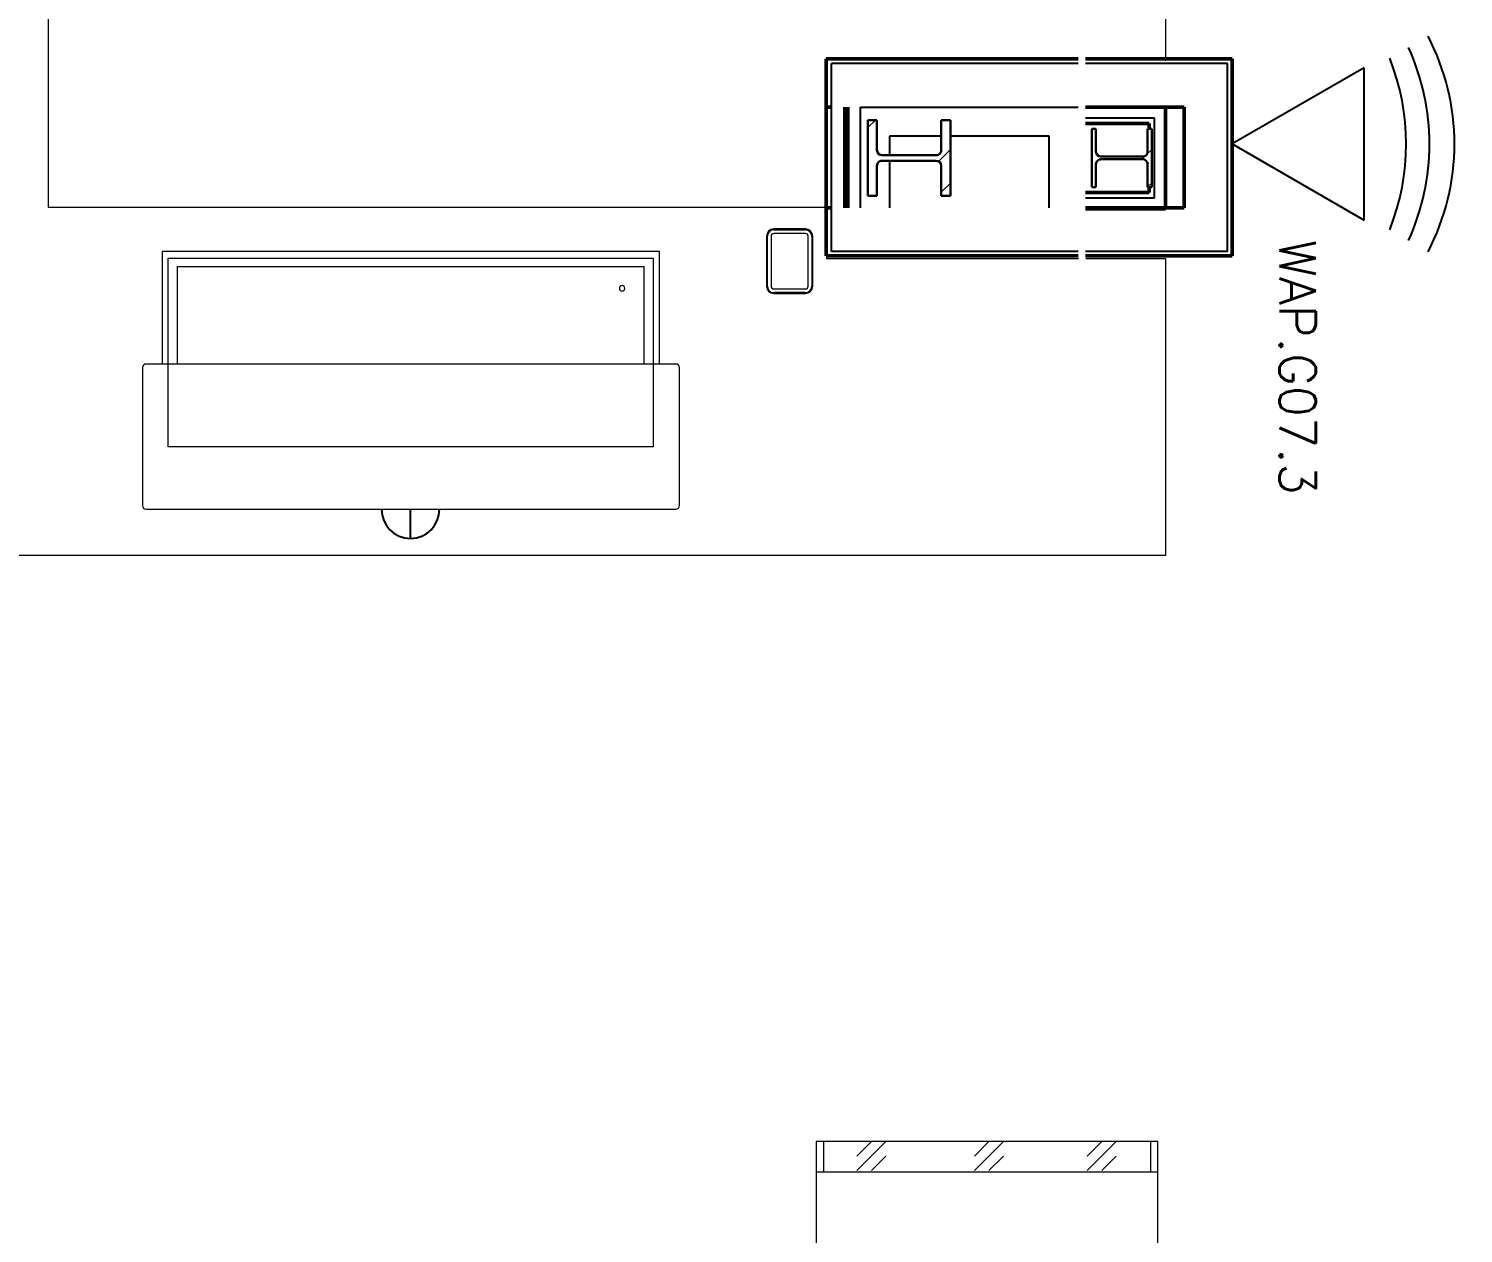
# Model space of a CAD drawing. Header units: inches. Extents: x -460 to 10305, y -938 to 5356.
# Drawn here: x 562.6 to 760.3, y 79.1 to 245.1 of the extents above; entities that cross this region are included whole.
import ezdxf
from ezdxf.enums import TextEntityAlignment as Align

# ---------------------------------------------------------------- set-up
doc = ezdxf.new("R2010")
doc.units = ezdxf.units.IN
doc.header["$MEASUREMENT"] = 0
doc.layers.add('01-0263-G-DWG-BFP-ARCH$0$SP-CASE', color=11, linetype='Continuous', lineweight=13)
doc.layers.add('01-0263-G-DWG-BFP-ARCH$0$SP-COLUMNS', color=40, linetype='Continuous', lineweight=13)
for name, color, linetype in [('01-0263-G-DWG-BFP-ARCH$0$SP-FIXT', 35, 'Continuous'), ('01-0263-G-DWG-BFP-ARCH$0$SP-WALL', 7, 'Continuous'), ('T-Comm-E-Wireless', 1, 'Continuous')]:
    doc.layers.add(name, color=color, linetype=linetype)
doc.styles.add('3-32', font='SIMPLEX.shx', dxfattribs={"height": 9})

# ---------------------------------------------------------------- blocks, each defined once
blk = doc.blocks.new('01-0263-G-DWG-BFP-ARCH$0$W-Wide Flange-Column - W10X112-V15-GROUND FLOOR - PROPOSED')
at = {"layer": '01-0263-G-DWG-BFP-ARCH$0$SP-COLUMNS', "lineweight": 9}
h = blk.add_hatch(dxfattribs=at)
h.set_pattern_fill('FP_22', color=256, style=0, pattern_type=2)
h.set_pattern_definition([(315, (495.028, -24.912), (9.5035, 9.5035), []), (315, (509.428, -24.912), (9.5035, 9.5035), [])])
h.paths.add_polyline_path([(-5.21, -5.68), (5.21, -5.68), (5.21, -4.43), (1.07, -4.43), (0.58, -4.23), (0.38, -3.74), (0.38, 3.74), (0.58, 4.23), (1.07, 4.43), (5.21, 4.43), (5.21, 5.68), (-5.21, 5.68), (-5.21, 4.43), (-1.07, 4.43), (-0.58, 4.23), (-0.38, 3.74), (-0.38, -3.74), (-0.58, -4.23), (-1.07, -4.43), (-5.21, -4.43)], flags=0)
at = {"layer": '01-0263-G-DWG-BFP-ARCH$0$SP-COLUMNS', "lineweight": 30}
for p, q in [((5.21, 5.68), (-5.21, 5.68)), ((-5.21, 5.68), (-5.21, 4.43)), ((-5.21, 4.43), (-1.07, 4.43)), ((1.07, 4.43), (5.21, 4.43)), ((5.21, 4.43), (5.21, 5.68)), ((-0.38, 3.74), (-0.38, -3.74)), ((0.38, -3.74), (0.38, 3.74)), ((-1.07, -4.43), (-5.21, -4.43)), ((-5.21, -4.43), (-5.21, -5.68)), ((-5.21, -5.68), (5.21, -5.68)), ((5.21, -4.43), (1.07, -4.43)), ((5.21, -5.68), (5.21, -4.43))]:
    blk.add_line(p, q, dxfattribs=at)
for centre, start, end in [((-1.07, 3.74), 0, 90), ((1.07, 3.74), 90, 180), ((-1.07, -3.74), 270, 0), ((1.07, -3.74), 180, 270)]:
    blk.add_arc(centre, 0.688, start, end, dxfattribs=at)
blk = doc.blocks.new('01-0263-G-DWG-BFP-ARCH$0$W-Wide Flange-Column - W8X40-V67-GROUND FLOOR - PROPOSED')
at = {"layer": '01-0263-G-DWG-BFP-ARCH$0$SP-COLUMNS', "lineweight": 9}
h = blk.add_hatch(dxfattribs=at)
h.set_pattern_fill('FP_79', color=256, style=0, pattern_type=2)
h.set_pattern_definition([(315, (495.028, 4.4), (9.5035, 9.5035), []), (315, (509.428, 4.4), (9.5035, 9.5035), [])])
h.paths.add_polyline_path([(-4.04, -3.56), (-4.04, -4.12), (4.03, -4.12), (4.03, -3.56), (0.87, -3.56), (0.38, -3.36), (0.18, -2.88), (0.18, 2.87), (0.38, 3.36), (0.87, 3.57), (4.03, 3.57), (4.03, 4.12), (-4.04, 4.12), (-4.04, 3.57), (-0.87, 3.57), (-0.38, 3.36), (-0.18, 2.87), (-0.18, -2.88), (-0.38, -3.36), (-0.87, -3.56)], flags=0)
at = {"layer": '01-0263-G-DWG-BFP-ARCH$0$SP-COLUMNS', "lineweight": 30}
for p, q in [((4.03, 4.12), (-4.04, 4.12)), ((-4.04, 4.12), (-4.04, 3.57)), ((4.03, 3.57), (4.03, 4.12)), ((-4.04, 3.57), (-0.87, 3.57)), ((-0.18, 2.87), (-0.18, -2.88)), ((0.18, -2.88), (0.18, 2.87)), ((0.87, 3.57), (4.03, 3.57)), ((-0.87, -3.56), (-4.04, -3.56)), ((-4.04, -3.56), (-4.04, -4.12)), ((4.03, -3.56), (0.87, -3.56)), ((4.03, -4.12), (4.03, -3.56)), ((-4.04, -4.12), (4.03, -4.12))]:
    blk.add_line(p, q, dxfattribs=at)
for centre, start, end in [((-0.87, 2.87), 0, 90), ((0.87, 2.87), 90, 180), ((-0.87, -2.88), 270, 0), ((0.87, -2.88), 180, 270)]:
    blk.add_arc(centre, 0.69, start, end, dxfattribs=at)
blk = doc.blocks.new('01-0263-G-DWG-BFP-ARCH', base_point=(1295.16, 1352.86))
at = {"layer": '01-0263-G-DWG-BFP-ARCH$0$SP-CASE'}
for p, q in [((2014.2, 1835), (2014.2, 1590.25)), ((1860.2, 1694.51), (1860.2, 1570.07)), ((1860.2, 1570.07), (1967.45, 1570.07)), ((1959.2, 1566.07), (1959.2, 1559.19)), ((1959.32, 1559.19), (1959.32, 1566.07)), ((1959.82, 1566.07), (1959.82, 1559.19)), ((1964.57, 1567.07), (1960.2, 1567.07)), ((1960.2, 1566.94), (1964.57, 1566.94)), ((1964.57, 1566.44), (1960.2, 1566.44)), ((1964.95, 1559.19), (1964.95, 1566.07)), ((1965.45, 1566.07), (1965.45, 1559.19)), ((1965.57, 1559.19), (1965.57, 1566.07)), ((1944.43, 1563.95), (1875.93, 1563.95)), ((1875.93, 1563.95), (1875.93, 1548.47)), ((1944.43, 1548.47), (1944.43, 1563.95)), ((1876.76, 1537.07), (1876.76, 1563.07)), ((1876.76, 1563.07), (1943.6, 1563.07)), ((1878.05, 1548.47), (1878.05, 1561.89)), ((1878.05, 1561.89), (1942.3, 1561.89)), ((1942.3, 1561.89), (1942.3, 1548.47)), ((1943.6, 1563.07), (1943.6, 1537.07)), ((1967.45, 1563.12), (1967.45, 1563.01)), ((1967.45, 1563.01), (2002.2, 1563.01)), ((2003.2, 1563.01), (2014.2, 1563.01)), ((2014.2, 1563.01), (2014.2, 1522.07)), ((1960.2, 1558.82), (1964.57, 1558.82)), ((1964.57, 1558.32), (1960.2, 1558.32)), ((1960.2, 1558.19), (1964.57, 1558.19)), ((1873.2, 1547.97), (1873.2, 1528.97)), ((1946.7, 1548.47), (1873.7, 1548.47)), ((1947.2, 1528.97), (1947.2, 1547.97)), ((1943.6, 1537.07), (1876.76, 1537.07)), ((1873.7, 1528.47), (1946.7, 1528.47)), ((2014.2, 1522.07), (1812.2, 1522.07)), ((1966.06, 1441.34), (1966.06, 1414)), ((2013.12, 1441.34), (1966.06, 1441.34)), ((1967.06, 1441.34), (1967.06, 1437.19)), ((1975.65, 1441.35), (1971.65, 1437.35)), ((1973.65, 1441.35), (1971.65, 1439.35)), ((1989.85, 1441.35), (1987.85, 1439.35)), ((1991.85, 1441.35), (1987.85, 1437.35)), ((2005.39, 1441.35), (2003.39, 1439.35)), ((2007.39, 1441.35), (2003.39, 1437.35)), ((2012.12, 1441.34), (2012.12, 1437.19)), ((2013.12, 1414), (2013.12, 1441.34)), ((1975.65, 1439.35), (1973.65, 1437.35)), ((1991.85, 1439.35), (1989.85, 1437.35)), ((2007.39, 1439.35), (2005.39, 1437.35)), ((1966.06, 1437.19), (2013.12, 1437.19))]:
    blk.add_line(p, q, dxfattribs=at)
for centre, radius, start, end in [((1960.2, 1566.07), 1, 90, 180), ((1960.2, 1566.07), 0.875, 90, 180), ((1960.2, 1566.07), 0.375, 90, 180), ((1964.57, 1566.07), 1, 0, 90), ((1964.57, 1566.07), 0.875, 0, 90), ((1964.57, 1566.07), 0.375, 0, 90), ((1939.3, 1558.89), 0.375, 0, 180), ((1939.3, 1558.89), 0.375, 180, 0), ((1960.2, 1559.19), 1, 180, 270), ((1960.2, 1559.19), 0.875, 180, 270), ((1960.2, 1559.19), 0.375, 180, 270), ((1964.57, 1559.19), 0.875, 270, 0), ((1964.57, 1559.19), 1, 270, 0), ((1964.57, 1559.19), 0.375, 270, 0), ((1873.7, 1547.97), 0.5, 90, 180), ((1946.7, 1547.97), 0.5, 0, 90), ((1873.7, 1528.97), 0.5, 180, 270), ((1946.7, 1528.97), 0.5, 270, 0)]:
    blk.add_arc(centre, radius, start, end, dxfattribs=at)
at = {"layer": '01-0263-G-DWG-BFP-ARCH$0$SP-FIXT'}
blk.add_line((1910.14, 1524.45), (1910.14, 1528.47), dxfattribs=at)
for start, end in [(180, 270), (270, 0)]:
    blk.add_arc((1910.14, 1528.45), 4, start, end, dxfattribs=at)
at = {"layer": '01-0263-G-DWG-BFP-ARCH$0$SP-WALL', "lineweight": 50}
for p, q in [((2002.16, 1590.49), (1967.41, 1590.49)), ((1967.41, 1590.49), (1967.41, 1563.36)), ((2023.35, 1590.49), (2003.16, 1590.49)), ((2023.35, 1563.36), (2023.35, 1590.49)), ((1968.16, 1583.86), (1967.41, 1583.86)), ((1970.41, 1569.99), (1970.41, 1583.86)), ((2003.16, 1583.86), (2016.73, 1583.86)), ((2014.16, 1569.86), (2014.16, 1583.86)), ((2016.73, 1583.86), (2016.73, 1569.99)), ((2003.16, 1581.61), (2011.91, 1581.61)), ((2011.91, 1581.61), (2011.91, 1580.9)), ((2011.91, 1572.11), (2003.16, 1572.11)), ((2011.91, 1572.83), (2011.91, 1572.11)), ((1967.41, 1569.99), (1968.16, 1569.99)), ((2016.73, 1569.99), (2003.16, 1569.99)), ((2003.16, 1569.86), (2014.16, 1569.86)), ((1967.41, 1563.36), (2002.16, 1563.36)), ((2003.16, 1563.36), (2023.35, 1563.36))]:
    blk.add_line(p, q, dxfattribs=at)
at = {"layer": '01-0263-G-DWG-BFP-ARCH$0$SP-WALL'}
for p, q in [((2002.16, 1589.86), (1968.16, 1589.86)), ((1968.16, 1563.99), (1968.16, 1589.86)), ((2022.73, 1589.86), (2003.16, 1589.86)), ((2022.73, 1563.99), (2022.73, 1589.86)), ((1969.91, 1569.99), (1969.91, 1583.86)), ((1970.03, 1569.99), (1970.03, 1583.86)), ((1972.16, 1583.86), (2002.16, 1583.86)), ((1972.16, 1569.99), (1972.16, 1583.86)), ((2012.66, 1582.36), (2003.16, 1582.36)), ((2012.66, 1571.36), (2012.66, 1582.36)), ((1983.28, 1579.86), (1976.16, 1579.86)), ((1976.16, 1579.86), (1976.16, 1577.24)), ((1998.16, 1579.86), (1984.53, 1579.86)), ((1998.16, 1569.99), (1998.16, 1579.86)), ((1976.16, 1576.48), (1976.16, 1569.99)), ((2003.16, 1571.36), (2012.66, 1571.36)), ((2002.16, 1563.99), (1968.16, 1563.99)), ((2022.73, 1563.99), (2003.16, 1563.99))]:
    blk.add_line(p, q, dxfattribs=at)
at = {"layer": '01-0263-G-DWG-BFP-ARCH$0$SP-COLUMNS', "rotation": 89.99999999999984}
for name, p in [('01-0263-G-DWG-BFP-ARCH$0$W-Wide Flange-Column - W10X112-V15-GROUND FLOOR - PROPOSED', (1978.85, 1576.86)), ('01-0263-G-DWG-BFP-ARCH$0$W-Wide Flange-Column - W8X40-V67-GROUND FLOOR - PROPOSED', (2008.16, 1576.86))]:
    blk.add_blockref(name, p, dxfattribs=at)
blk = doc.blocks.new('WIRELESS')
for p, q in [((10.5, 18.19), (-10.5, 18.19)), ((-10.5, 18.19), (0, 0)), ((0, 0), (10.5, 18.19))]:
    blk.add_line(p, q)
for centre, start, end in [((0, -1.44), 62.4297, 117.5703), ((0, -4.89), 65.5205, 114.4795), ((0, -8.1), 68.4095, 111.5905)]:
    blk.add_arc(centre, 32.08, start, end)
at = {"style": '3-32', "flags": 1}
for tag, p in [('RM_NUMBER', (50.85, 153.68)), ('UTP_CATEGORY', (50.85, 140.31)), ('QUANTITY_UTP', (50.85, 127.18)), ('WIRELESS_OUTLET_LOCATION', (50.85, 114.16)), ('TELECOMM_ROOM', (50.85, 100.31)), ('QTY_COAX', (50.33, 74.2)), ('POS_2', (166.1, 63.3)), ('POS_3', (166.1, 55.3)), ('POS_4', (166.1, 46.8)), ('POS_5', (166.1, 38.67)), ('POS_6', (166.1, 30.05))]:
    blk.add_attdef(tag, p, '', height=5, dxfattribs=at)
at = {"flags": 1}
for tag, p in [('SERIAL_NUMBER', (51.84, 50.25)), ('MAC_ADDRESS', (51.84, 26.25)), ('ELEVATION', (51.84, 2.25)), ('WO_NUMBER', (53.96, -25.57))]:
    blk.add_attdef(tag, text='', height=5, dxfattribs=at).set_placement(p, align=Align.BOTTOM_LEFT)
at = {"style": '3-32'}
blk.add_attdef('POS_1', (13.17, 6.52), '', height=5, dxfattribs=at)

msp = doc.modelspace()

# ---------------------------------------------------------------- block references
msp.add_blockref('01-0263-G-DWG-BFP-ARCH', (0.26, 3.26))

# ---------------------------------------------------------------- next in the draw order: block references
at = {"layer": 'T-Comm-E-Wireless', "rotation": 270}
msp.add_blockref('WIRELESS', (728.46, 229.18), dxfattribs=at).add_auto_attribs({'POS_1': 'WAP.G07.3'})

doc.saveas('drawing.dxf')
